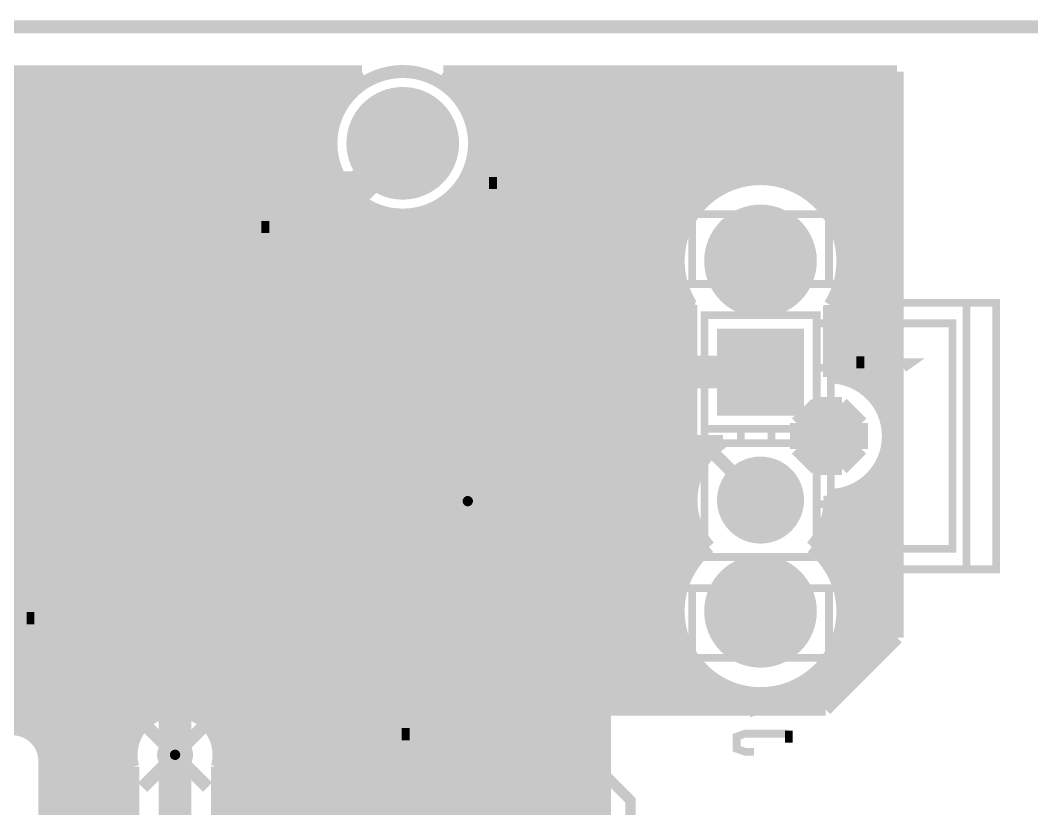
# Model space of a CAD drawing. Extents: x -20 to 155, y -91 to 215.
# Drawn here: x 125.25 to 145, y 199.73 to 215.13 of the extents above; entities that cross this region are included whole.
import ezdxf

# ---------------------------------------------------------------- set-up
doc = ezdxf.new("R2010")
doc.units = 0
doc.header["$MEASUREMENT"] = 0
doc.layers.get('0').update_dxf_attribs({"linetype": 'CONTINUOUS'})
for name, color, linetype in [('25-334-0_BOT', 7, 'CONTINUOUS'), ('25-334-0_DRD', 7, 'CONTINUOUS'), ('25-334-0_DRL', 2, 'CONTINUOUS'), ('25-334-0_IN1', 4, 'CONTINUOUS'), ('25-334-0_IN2', 3, 'CONTINUOUS'), ('25-334-0_SMB', 5, 'CONTINUOUS'), ('25-334-0_SMT', 10, 'CONTINUOUS'), ('25-334-0_SPT', 14, 'CONTINUOUS'), ('25-334-0_SSB', 9, 'CONTINUOUS'), ('25-334-0_SST', 12, 'CONTINUOUS'), ('25-334-0_TOP', 11, 'CONTINUOUS'), ('THRUHOLE_NPT', 8, 'CONTINUOUS'), ('THRUHOLE_TAP', 15, 'CONTINUOUS')]:
    doc.layers.add(name, color=color, linetype=linetype)

# ---------------------------------------------------------------- blocks, each defined once
blk = doc.blocks.new('ROUND_27')
at = {"const_width": 0.65024}
blk.add_lwpolyline([(-0.32512, 0, 1), (0.32512, 0, 1)], format="xyb", close=True, dxfattribs=at)
blk = doc.blocks.new('ROUND_28')
at = {"const_width": 1.09982}
blk.add_lwpolyline([(-0.54991, 0, 1), (0.54991, 0, 1)], format="xyb", close=True, dxfattribs=at)
blk = doc.blocks.new('SQUARE_29')
blk.add_solid([(0.84963, 0.84963), (0.84963, -0.84963), (-0.84963, 0.84963), (-0.84963, -0.84963)])
blk = doc.blocks.new('ROUND_30')
at = {"const_width": 0.84963}
blk.add_lwpolyline([(-0.424814, 0, 1), (0.424814, 0, 1)], format="xyb", close=True, dxfattribs=at)
blk = doc.blocks.new('ROUND_66')
at = {"const_width": 0.35052}
blk.add_lwpolyline([(-0.17526, 0, 1), (0.17526, 0, 1)], format="xyb", close=True, dxfattribs=at)
blk = doc.blocks.new('ROUND_69')
at = {"const_width": 0.35052}
blk.add_lwpolyline([(-0.17526, 0, 1), (0.17526, 0, 1)], format="xyb", close=True, dxfattribs=at)
blk = doc.blocks.new('ROUND_3')
at = {"const_width": 0.50038}
blk.add_lwpolyline([(-0.25019, 0, 1), (0.25019, 0, 1)], format="xyb", close=True, dxfattribs=at)
blk = doc.blocks.new('ROUND_34')
at = {"const_width": 0.8001}
blk.add_lwpolyline([(-0.40005, 0, 1), (0.40005, 0, 1)], format="xyb", close=True, dxfattribs=at)
blk = doc.blocks.new('ROUND_83')
at = {"const_width": 0.59944}
blk.add_lwpolyline([(-0.29972, 0, 1), (0.29972, 0, 1)], format="xyb", close=True, dxfattribs=at)
blk = doc.blocks.new('ROUND_87')
at = {"const_width": 0.10033}
blk.add_lwpolyline([(-0.050164, 0, 1), (0.050164, 0, 1)], format="xyb", close=True, dxfattribs=at)
blk = doc.blocks.new('RECTANGLE_5')
blk.add_solid([(0.4826, 0.4064), (0.4826, -0.4064), (-0.4826, 0.4064), (-0.4826, -0.4064)])
blk = doc.blocks.new('RECTANGLE_10')
blk.add_solid([(0.9017, 0.508), (0.9017, -0.508), (-0.9017, 0.508), (-0.9017, -0.508)])
blk = doc.blocks.new('RECTANGLE_47')
blk.add_solid([(0.29972, 0.65024), (0.29972, -0.65024), (-0.29972, 0.65024), (-0.29972, -0.65024)])
blk = doc.blocks.new('ROUND_75')
at = {"const_width": 0.10033}
blk.add_lwpolyline([(-0.050164, 0, 1), (0.050164, 0, 1)], format="xyb", close=True, dxfattribs=at)

msp = doc.modelspace()

# ---------------------------------------------------------------- linework, layer by layer
at = {"layer": '25-334-0_BOT'}
for points, const_width in [([(131.71678, 213.98484), (97.27184, 213.98484)], 0.254), ([(131.91744, 214.122), (97.409, 214.122)], 0.254), ([(125.2728, 214.122), (125.2728, 201.2696)], 0.254), ([(125.5014, 214.122), (125.5014, 201.14768)], 0.254), ([(125.73, 214.122), (125.73, 177.165)], 0.254), ([(125.9586, 214.122), (125.9586, 177.3936)], 0.254), ([(126.1872, 214.122), (126.1872, 177.6222)], 0.254), ([(126.4158, 214.122), (126.4158, 177.8508)], 0.254), ([(126.6444, 214.122), (126.6444, 178.0794)], 0.254), ([(126.873, 214.122), (126.873, 178.308)], 0.254), ([(127.1016, 214.122), (127.1016, 178.5366)], 0.254), ([(127.3302, 214.122), (127.3302, 178.7652)], 0.254), ([(127.5588, 214.122), (127.5588, 201.26706)], 0.254), ([(127.7874, 214.122), (127.7874, 201.49566)], 0.254), ([(128.016, 214.122), (128.016, 201.60488)], 0.254), ([(128.2446, 214.122), (128.2446, 201.64298)], 0.254), ([(128.4732, 214.122), (128.4732, 201.62012)], 0.254), ([(128.7018, 214.122), (128.7018, 201.52868)], 0.254), ([(128.9304, 214.122), (128.9304, 201.3331)], 0.254), ([(129.159, 214.122), (129.159, 197.76186)], 0.254), ([(129.3876, 214.122), (129.3876, 197.53326)], 0.254), ([(129.6162, 214.122), (129.6162, 197.30466)], 0.254), ([(129.8448, 214.122), (129.8448, 197.07606)], 0.254), ([(130.0734, 214.122), (130.0734, 196.84746)], 0.254), ([(130.302, 214.122), (130.302, 196.61886)], 0.254), ([(130.5306, 214.122), (130.5306, 196.39026)], 0.254), ([(130.7592, 214.122), (130.7592, 196.16166)], 0.254), ([(130.9878, 214.122), (130.9878, 195.93306)], 0.254), ([(131.2164, 214.122), (131.2164, 213.30666)], 0.254), ([(131.445, 214.122), (131.445, 213.71052)], 0.254), ([(131.6736, 214.122), (131.6736, 213.94928)], 0.254), ([(142.367, 214.122), (133.51002, 214.122)], 0.254), ([(142.367, 213.98484), (133.71322, 213.98484)], 0.254), ([(133.731, 214.122), (133.731, 213.9696)], 0.254), ([(133.9596, 214.122), (133.9596, 213.74354)], 0.254), ([(134.1882, 214.122), (134.1882, 213.36762)], 0.254), ([(134.4168, 214.122), (134.4168, 190.08852)], 0.254), ([(134.6454, 214.122), (134.6454, 190.10122)], 0.254), ([(134.874, 214.122), (134.874, 190.0809)], 0.254), ([(135.1026, 214.122), (135.1026, 190.02248)], 0.254), ([(135.3312, 214.122), (135.3312, 194.2592)], 0.254), ([(135.5598, 214.122), (135.5598, 194.4878)], 0.254), ([(135.7884, 214.122), (135.7884, 194.7164)], 0.254), ([(136.017, 214.122), (136.017, 194.945)], 0.254), ([(136.2456, 214.122), (136.2456, 195.1736)], 0.254), ([(136.4742, 214.122), (136.4742, 195.4022)], 0.254), ([(136.7028, 214.122), (136.7028, 201.676)], 0.254), ([(136.9314, 214.122), (136.9314, 201.676)], 0.254), ([(137.16, 214.122), (137.16, 201.676)], 0.254), ([(137.3886, 214.122), (137.3886, 201.676)], 0.254), ([(137.6172, 214.122), (137.6172, 201.676)], 0.254), ([(137.8458, 214.122), (137.8458, 201.676)], 0.254), ([(138.0744, 214.122), (138.0744, 201.676)], 0.254), ([(138.303, 214.122), (138.303, 211.2264)], 0.254), ([(138.5316, 214.122), (138.5316, 211.53374)], 0.254), ([(138.7602, 214.122), (138.7602, 211.7344)], 0.254), ([(138.9888, 214.122), (138.9888, 211.87156)], 0.254), ([(139.2174, 214.122), (139.2174, 211.963)], 0.254), ([(139.446, 214.122), (139.446, 212.01634)], 0.254), ([(139.6746, 214.122), (139.6746, 212.03666)], 0.254), ([(139.9032, 214.122), (139.9032, 212.02396)], 0.254), ([(140.1318, 214.122), (140.1318, 211.97824)], 0.254), ([(140.3604, 214.122), (140.3604, 211.89442)], 0.254), ([(140.589, 214.122), (140.589, 211.76996)], 0.254), ([(140.8176, 214.122), (140.8176, 211.58454)], 0.254), ([(141.0462, 214.122), (141.0462, 211.30768)], 0.254), ([(141.2748, 214.122), (141.2748, 210.75396)], 0.254), ([(141.5034, 214.122), (141.5034, 208.06918)], 0.254), ([(141.732, 214.122), (141.732, 207.9371)], 0.254), ([(141.9606, 214.122), (141.9606, 207.71104)], 0.254), ([(142.1892, 214.122), (142.1892, 207.14208)], 0.254), ([(142.367, 214.122), (142.367, 203.073)], 0.254), ([(131.48056, 213.75624), (97.04324, 213.75624)], 0.254), ([(142.367, 213.75624), (133.9469, 213.75624)], 0.254), ([(131.32054, 213.52764), (96.81464, 213.52764)], 0.254), ([(142.367, 213.52764), (134.10692, 213.52764)], 0.254), ([(131.21386, 213.29904), (96.58604, 213.29904)], 0.254), ([(142.367, 213.29904), (134.21614, 213.29904)], 0.254), ([(131.14528, 213.07044), (96.35744, 213.07044)], 0.254), ([(142.367, 213.07044), (134.28472, 213.07044)], 0.254), ([(131.11226, 212.84184), (96.12884, 212.84184)], 0.254), ([(142.367, 212.84184), (134.31774, 212.84184)], 0.254), ([(131.10972, 212.61324), (95.90024, 212.61324)], 0.254), ([(142.367, 212.61324), (134.31774, 212.61324)], 0.254), ([(131.14274, 212.38464), (95.758, 212.38464)], 0.254), ([(142.367, 212.38464), (134.28726, 212.38464)], 0.254), ([(131.21132, 212.15604), (95.758, 212.15604)], 0.254), ([(131.2164, 212.14334), (131.2164, 195.70446)], 0.254), ([(134.1882, 212.07984), (134.1882, 190.04026)], 0.254), ([(142.367, 212.15604), (134.21868, 212.15604)], 0.254), ([(131.318, 211.92744), (95.758, 211.92744)], 0.254), ([(139.1158, 211.92744), (134.112, 211.92744)], 0.254), ([(142.367, 211.92744), (140.2842, 211.92744)], 0.254), ([(131.47548, 211.69884), (116.37772, 211.69884)], 0.254), ([(131.445, 211.73948), (131.445, 195.47586)], 0.254), ([(138.71194, 211.69884), (133.95198, 211.69884)], 0.254), ([(133.9596, 211.70646), (133.9596, 189.95136)], 0.254), ([(142.367, 211.69884), (140.68552, 211.69884)], 0.254), ([(131.70916, 211.47024), (117.02288, 211.47024)], 0.254), ([(131.6736, 211.50072), (131.6736, 195.24726)], 0.254), ([(138.47318, 211.47024), (133.72084, 211.47024)], 0.254), ([(133.731, 211.47786), (133.731, 189.81166)], 0.254), ([(142.367, 211.47024), (140.92428, 211.47024)], 0.254), ([(132.0927, 211.24164), (117.30228, 211.24164)], 0.254), ([(131.9022, 211.33816), (131.9022, 195.01866)], 0.254), ([(132.1308, 211.2264), (132.1308, 194.79006)], 0.254), ([(133.2738, 211.21624), (133.2738, 189.51702)], 0.254), ([(138.31316, 211.24164), (133.33476, 211.24164)], 0.254), ([(133.5024, 211.32292), (133.5024, 189.60592)], 0.254), ([(142.367, 211.24164), (141.08684, 211.24164)], 0.254), ([(138.2014, 211.01304), (117.48262, 211.01304)], 0.254), ([(132.3594, 211.15782), (132.3594, 194.56146)], 0.254), ([(132.588, 211.12226), (132.588, 194.33286)], 0.254), ([(132.8166, 211.11972), (132.8166, 194.04838)], 0.254), ([(133.0452, 211.1502), (133.0452, 189.75324)], 0.254), ([(142.367, 211.01304), (141.1986, 211.01304)], 0.254), ([(138.13028, 210.78444), (117.60454, 210.78444)], 0.254), ([(142.367, 210.78444), (141.26718, 210.78444)], 0.254), ([(138.09726, 210.55584), (117.68328, 210.55584)], 0.254), ([(142.367, 210.55584), (141.30274, 210.55584)], 0.254), ([(138.09472, 210.32724), (117.72138, 210.32724)], 0.254), ([(142.367, 210.32724), (141.30528, 210.32724)], 0.254), ([(138.1252, 210.09864), (117.72646, 210.09864)], 0.254), ([(142.367, 210.09864), (141.27226, 210.09864)], 0.254), ([(141.2748, 210.10626), (141.2748, 208.14284)], 0.254), ([(138.19124, 209.87004), (117.69598, 209.87004)], 0.254), ([(142.367, 209.87004), (141.20622, 209.87004)], 0.254), ([(138.29792, 209.64144), (117.6274, 209.64144)], 0.254), ([(138.303, 209.63382), (138.303, 204.38618)], 0.254), ([(142.367, 209.64144), (141.10208, 209.64144)], 0.254), ([(138.3411, 209.41284), (117.51818, 209.41284)], 0.254), ([(138.3411, 209.56778), (138.3411, 206.90078)], 0.254), ([(141.0462, 209.55), (141.0462, 208.1657)], 0.254), ([(141.0589, 209.56778), (141.0589, 208.1657)], 0.254), ([(142.367, 209.41284), (141.0589, 209.41284)], 0.254), ([(138.3411, 209.18424), (117.35308, 209.18424)], 0.254), ([(142.367, 209.18424), (141.0589, 209.18424)], 0.254), ([(138.3411, 208.95564), (117.1067, 208.95564)], 0.254), ([(142.367, 208.95564), (141.0589, 208.95564)], 0.254), ([(138.3411, 208.72704), (117.27688, 208.72704)], 0.254), ([(142.367, 208.72704), (141.0589, 208.72704)], 0.254), ([(138.3411, 208.49844), (117.46738, 208.49844)], 0.254), ([(142.367, 208.49844), (141.0589, 208.49844)], 0.254), ([(138.3411, 208.26984), (117.59438, 208.26984)], 0.254), ([(142.367, 208.26984), (141.0589, 208.26984)], 0.254), ([(138.3411, 208.04124), (117.67566, 208.04124)], 0.254), ([(142.367, 208.04124), (141.56436, 208.04124)], 0.254), ([(138.3411, 207.81264), (117.71884, 207.81264)], 0.254), ([(142.367, 207.81264), (141.8717, 207.81264)], 0.254), ([(138.3411, 207.58404), (117.72646, 207.58404)], 0.254), ([(142.367, 207.58404), (142.04442, 207.58404)], 0.254), ([(138.3411, 207.35544), (117.70106, 207.35544)], 0.254), ([(142.367, 207.35544), (142.14348, 207.35544)], 0.254), ([(138.3411, 207.12684), (117.63756, 207.12684)], 0.254), ([(142.367, 207.12684), (142.1892, 207.12684)], 0.254), ([(138.96086, 206.89824), (117.53342, 206.89824)], 0.254), ([(138.96594, 206.90078), (138.3411, 206.90078)], 0.254), ([(138.5316, 206.90078), (138.5316, 206.4512)], 0.254), ([(138.7602, 206.90078), (138.7602, 206.73822)], 0.254), ([(142.1892, 206.87792), (142.1892, 202.8952)], 0.254), ([(142.367, 206.89824), (142.19174, 206.89824)], 0.254), ([(138.69162, 206.66964), (117.37594, 206.66964)], 0.254), ([(138.73988, 206.72044), (139.7, 205.76032)], 0.254), ([(142.367, 206.66964), (142.14602, 206.66964)], 0.254), ([(138.52398, 206.44104), (117.71376, 206.44104)], 0.254), ([(142.367, 206.44104), (142.04696, 206.44104)], 0.254), ([(141.9606, 206.30896), (141.9606, 202.6666)], 0.254), ([(138.41984, 206.21244), (117.71376, 206.21244)], 0.254), ([(141.732, 206.0829), (141.732, 202.438)], 0.254), ([(142.367, 206.21244), (141.87678, 206.21244)], 0.254), ([(138.36142, 205.98384), (117.71376, 205.98384)], 0.254), ([(141.0589, 205.76032), (141.05128, 205.85176)], 0.254), ([(141.2748, 205.87716), (141.2748, 203.91374)], 0.254), ([(141.5034, 205.94828), (141.5034, 202.2094)], 0.254), ([(142.367, 205.98384), (141.57452, 205.98384)], 0.254), ([(138.3411, 205.75524), (117.71376, 205.75524)], 0.254), ([(142.367, 205.75524), (141.05636, 205.75524)], 0.254), ([(138.36142, 205.52664), (117.71376, 205.52664)], 0.254), ([(142.367, 205.52664), (141.03858, 205.52664)], 0.254), ([(141.0462, 205.57998), (141.0462, 204.46746)], 0.254), ([(138.42238, 205.29804), (117.71376, 205.29804)], 0.254), ([(142.367, 205.29804), (140.97762, 205.29804)], 0.254), ([(138.52906, 205.06944), (117.71376, 205.06944)], 0.254), ([(138.5316, 205.0669), (138.5316, 204.69352)], 0.254), ([(142.367, 205.06944), (140.8684, 205.06944)], 0.254), ([(140.8176, 204.98816), (140.8176, 204.74432)], 0.254), ([(138.68908, 204.84084), (117.71376, 204.84084)], 0.254), ([(142.367, 204.84084), (140.70838, 204.84084)], 0.254), ([(138.45794, 204.61224), (121.41708, 204.61224)], 0.254), ([(142.367, 204.61224), (140.93952, 204.61224)], 0.254), ([(138.30046, 204.38364), (121.73712, 204.38364)], 0.254), ([(142.367, 204.38364), (141.097, 204.38364)], 0.254), ([(138.19378, 204.15504), (121.94286, 204.15504)], 0.254), ([(142.367, 204.15504), (141.20368, 204.15504)], 0.254), ([(138.12774, 203.92644), (122.08256, 203.92644)], 0.254), ([(142.367, 203.92644), (141.27226, 203.92644)], 0.254), ([(138.09472, 203.69784), (122.17908, 203.69784)], 0.254), ([(142.367, 203.69784), (141.30274, 203.69784)], 0.254), ([(138.09726, 203.46924), (122.23496, 203.46924)], 0.254), ([(142.367, 203.46924), (141.30274, 203.46924)], 0.254), ([(138.13028, 203.24064), (122.25782, 203.24064)], 0.254), ([(142.367, 203.24064), (141.26972, 203.24064)], 0.254), ([(141.2748, 203.26604), (141.2748, 201.9808)], 0.254), ([(138.19886, 203.01204), (122.24766, 203.01204)], 0.254), ([(142.367, 203.073), (140.97, 201.676)], 0.254), ([(142.30604, 203.01204), (141.20114, 203.01204)], 0.254), ([(138.30808, 202.78344), (122.20194, 202.78344)], 0.254), ([(138.303, 202.7936), (138.303, 201.676)], 0.254), ([(141.0462, 202.70978), (141.0462, 201.7522)], 0.254), ([(142.07744, 202.78344), (141.09192, 202.78344)], 0.254), ([(138.4681, 202.55484), (122.1232, 202.55484)], 0.254), ([(141.84884, 202.55484), (140.92936, 202.55484)], 0.254), ([(138.70432, 202.32624), (121.99874, 202.32624)], 0.254), ([(138.5316, 202.48372), (138.5316, 201.676)], 0.254), ([(141.62024, 202.32624), (140.69568, 202.32624)], 0.254), ([(140.8176, 202.43292), (140.8176, 201.676)], 0.254), ([(139.10056, 202.09764), (121.82094, 202.09764)], 0.254), ([(138.7602, 202.2856), (138.7602, 201.676)], 0.254), ([(138.9888, 202.1459), (138.9888, 201.676)], 0.254), ([(141.39164, 202.09764), (140.29944, 202.09764)], 0.254), ([(140.3604, 202.12304), (140.3604, 201.676)], 0.254), ([(140.589, 202.25004), (140.589, 201.676)], 0.254), ([(139.2174, 202.05446), (139.2174, 201.676)], 0.254), ([(139.446, 202.00112), (139.446, 201.676)], 0.254), ([(139.6746, 201.9808), (139.6746, 201.676)], 0.254), ([(139.9032, 201.9935), (139.9032, 201.676)], 0.254), ([(140.1318, 202.03922), (140.1318, 201.676)], 0.254), ([(141.16304, 201.86904), (121.5517, 201.86904)], 0.254), ([(128.18618, 201.64044), (121.04116, 201.64044)], 0.254), ([(136.652, 201.64044), (128.35128, 201.64044)], 0.254), ([(136.652, 201.676), (136.652, 195.58)], 0.254), ([(140.97, 201.676), (136.652, 201.676)], 0.254), ([(127.68326, 201.41184), (103.54818, 201.41184)], 0.254), ([(136.652, 201.41184), (128.85674, 201.41184)], 0.254), ([(127.508, 201.18324), (125.45314, 201.18324)], 0.254), ([(136.652, 201.18324), (129.02946, 201.18324)], 0.254), ([(127.42926, 200.95464), (125.65634, 200.95464)], 0.254), ([(128.27, 200.787), (128.27, 197.485), (132.08, 193.675), (132.08, 188.595)], 0.635), ([(136.652, 200.95464), (129.11074, 200.95464)], 0.254), ([(127.41402, 200.72604), (125.72492, 200.72604)], 0.254), ([(136.652, 200.72604), (129.12598, 200.72604)], 0.254), ([(125.73, 200.66), (125.73, 191.77)], 0.254), ([(127.4445, 200.55332), (127.4445, 197.485)], 0.254), ([(129.0955, 200.55332), (129.0955, 197.82536)], 0.254), ([(127.4445, 200.49744), (125.73, 200.49744)], 0.254), ([(136.652, 200.49744), (129.0955, 200.49744)], 0.254), ([(127.4445, 200.26884), (125.73, 200.26884)], 0.254), ([(136.652, 200.26884), (129.0955, 200.26884)], 0.254), ([(127.4445, 200.04024), (125.73, 200.04024)], 0.254), ([(136.652, 200.04024), (129.0955, 200.04024)], 0.254), ([(127.4445, 199.81164), (125.73, 199.81164)], 0.254), ([(136.652, 199.81164), (129.0955, 199.81164)], 0.254)]:
    msp.add_lwpolyline(points, dxfattribs=dict(at, const_width=const_width))
at = {"layer": '25-334-0_BOT', "const_width": 0.254}
for points in [[(131.91744, 214.122, 0.2692478), (131.10718, 212.725)], [(134.32282, 212.725, 0.2696158), (133.51002, 214.122)], [(131.10718, 212.725, 0.4142136), (132.715, 211.11718)], [(132.715, 211.11718, 0.4142136), (134.32282, 212.725)], [(139.7, 212.03666, 0.4142136), (138.09218, 210.42884)], [(141.30782, 210.42884, 0.4142136), (139.7, 212.03666)], [(138.09218, 210.42884, 0.1421437), (138.34187, 209.56827)], [(141.0589, 209.56778, 0.1421438), (141.30874, 210.42884)], [(142.19682, 207.01, 0.4090739), (141.0589, 208.1657)], [(138.96594, 206.90078, 0.255048), (138.34372, 205.76032)], [(141.05382, 205.85176, 0.4103655), (142.19682, 207.01)], [(138.3411, 205.76032, 0.1865745), (138.69449, 204.84622)], [(140.7033, 204.84592, 0.1869002), (141.05747, 205.76032)], [(138.6967, 204.84592, 0.2281621), (138.09146, 203.58862)], [(141.30782, 203.58862, 0.2281621), (140.70285, 204.84535)], [(138.09218, 203.58862, 0.4142136), (139.7, 201.9808)], [(139.7, 201.9808, 0.4142136), (141.30782, 203.58862)], [(128.27, 201.64552, 0.4142136), (127.41148, 200.787)], [(129.12852, 200.787, 0.4142136), (128.27, 201.64552)], [(125.73, 200.66, 0.4142136), (125.095, 201.295)], [(127.41148, 200.787, 0.0690747), (127.44394, 200.55316)], [(129.0955, 200.55332, 0.0690745), (129.12794, 200.787)]]:
    msp.add_lwpolyline(points, format="xyb", dxfattribs=at)
at = {"layer": '25-334-0_DRD', "const_width": 0.254}
for points in [[(-15.99946, -4.99872), (155.00096, -4.99872), (155.00096, 215.00084), (-4.99872, 215.00084), (-4.99872, 189.35954), (-15.99946, 189.35954), (-15.99946, -4.99872)], [(132.715, 213.36), (132.08, 212.725)], [(133.35, 212.725), (132.715, 213.36)], [(132.08, 212.725), (132.715, 212.09)], [(132.715, 212.09), (133.35, 212.725)], [(139.446, 211.06384), (139.065, 210.68284)], [(139.954, 211.06384), (139.446, 211.06384)], [(140.335, 210.68284), (139.954, 211.06384)], [(139.446, 210.80984), (139.446, 210.68284)], [(139.573, 210.80984), (139.446, 210.80984)], [(139.573, 210.68284), (139.573, 210.80984)], [(139.827, 210.80984), (139.827, 210.68284)], [(139.954, 210.80984), (139.827, 210.80984)], [(139.954, 210.68284), (139.954, 210.80984)], [(139.065, 210.68284), (139.065, 210.17484)], [(139.446, 210.68284), (139.573, 210.68284)], [(139.827, 210.68284), (139.954, 210.68284)], [(140.335, 210.17484), (140.335, 210.68284)], [(139.573, 210.04784), (139.319, 210.30184)], [(140.081, 210.30184), (139.827, 210.04784)], [(139.065, 210.17484), (139.446, 209.79384)], [(139.827, 210.04784), (139.573, 210.04784)], [(139.954, 209.79384), (140.335, 210.17484)], [(139.446, 209.79384), (139.954, 209.79384)], [(139.7, 208.89468), (139.7, 207.62468)], [(140.335, 208.25968), (139.065, 208.25968)], [(140.78458, 207.645), (140.40358, 207.264)], [(141.29258, 207.645), (140.78458, 207.645)], [(141.67358, 207.264), (141.29258, 207.645)], [(140.40358, 207.264), (140.40358, 206.756)], [(141.67358, 206.756), (141.67358, 207.264)], [(140.40358, 206.756), (140.78458, 206.375)], [(141.29258, 206.375), (141.67358, 206.756)], [(134.62, 206.375), (133.35, 205.105)], [(134.62, 205.105), (133.35, 206.375)], [(134.62, 206.375), (133.35, 205.105)], [(134.62, 205.105), (133.35, 206.375)], [(134.62, 206.375), (133.35, 205.105)], [(134.62, 205.105), (133.35, 206.375)], [(139.7, 206.39532), (139.7, 205.12532)], [(140.78458, 206.375), (141.29258, 206.375)], [(140.335, 205.76032), (139.065, 205.76032)], [(139.446, 204.22362), (139.065, 203.84262)], [(139.954, 204.22362), (139.446, 204.22362)], [(140.335, 203.84262), (139.954, 204.22362)], [(139.446, 203.96962), (139.446, 203.84262)], [(139.573, 203.96962), (139.446, 203.96962)], [(139.573, 203.84262), (139.573, 203.96962)], [(139.827, 203.96962), (139.827, 203.84262)], [(139.954, 203.96962), (139.827, 203.96962)], [(139.954, 203.84262), (139.954, 203.96962)], [(139.065, 203.84262), (139.065, 203.33462)], [(139.446, 203.84262), (139.573, 203.84262)], [(139.827, 203.84262), (139.954, 203.84262)], [(140.335, 203.33462), (140.335, 203.84262)], [(139.065, 203.33462), (139.446, 202.95362)], [(139.573, 203.20762), (139.319, 203.46162)], [(140.081, 203.46162), (139.827, 203.20762)], [(139.954, 202.95362), (140.335, 203.33462)], [(139.827, 203.20762), (139.573, 203.20762)], [(139.446, 202.95362), (139.954, 202.95362)], [(128.905, 201.422), (127.635, 200.152)], [(128.905, 200.152), (127.635, 201.422)]]:
    msp.add_lwpolyline(points, dxfattribs=at)
at = {"layer": '25-334-0_DRL', "const_width": 0.254}
msp.add_lwpolyline([(-15.99946, -4.99872), (155.00096, -4.99872), (155.00096, 215.00084), (-4.99872, 215.00084), (-4.99872, 189.35954), (-15.99946, 189.35954), (-15.99946, -4.99872)], dxfattribs=at)
at = {"layer": '25-334-0_SSB', "const_width": 0.1524}
for points in [[(138.36396, 209.97926), (138.36396, 211.3407), (141.03604, 211.3407), (141.4399, 211.3407), (141.4399, 209.97926), (137.9601, 209.97926), (137.9601, 211.3407), (138.36396, 211.3407)], [(141.03604, 209.97926), (141.03604, 211.3407)], [(137.9601, 209.97926), (137.9601, 204.04074)], [(142.26032, 209.61096), (141.4399, 209.61096), (141.4399, 209.97926)], [(138.36396, 204.04074), (138.36396, 202.6793), (137.9601, 202.6793), (137.9601, 204.04074), (141.4399, 204.04074), (141.4399, 204.40904), (142.26032, 204.40904), (142.26032, 204.81036), (143.44904, 204.81036), (143.44904, 209.20964), (142.26032, 209.20964), (142.26032, 209.61096), (143.72082, 209.61096), (143.72082, 204.40904), (142.26032, 204.40904)], [(143.72082, 204.40904), (144.29994, 204.40904), (144.29994, 209.61096), (143.72082, 209.61096)], [(142.26032, 209.20964), (140.79474, 209.20964), (140.79474, 209.36966), (138.60526, 209.36966), (138.60526, 204.65034), (140.79474, 204.65034), (140.79474, 204.81036), (140.79474, 205.67904), (140.79474, 206.8703), (139.9159, 206.8703), (139.31392, 206.8703), (139.31392, 207.1497), (139.9159, 207.1497), (139.9159, 206.8703)], [(140.79474, 209.20964), (140.79474, 208.34096), (140.79474, 207.1497), (139.9159, 207.1497)], [(140.0175, 208.57718), (140.0175, 207.94218), (139.3825, 207.94218), (139.53236, 208.09204), (139.53236, 208.42732), (139.3825, 208.57718), (140.0175, 208.57718), (139.86764, 208.42732), (139.53236, 208.42732)], [(139.3825, 207.94218), (139.3825, 208.57718)], [(141.64818, 208.56702), (141.64818, 208.3308)], [(140.0175, 207.94218), (139.86764, 208.09204), (139.86764, 208.42732)], [(140.79474, 205.67904), (141.07414, 205.67904), (141.07414, 208.34096), (140.79474, 208.34096)], [(141.64818, 208.45018), (142.66418, 208.45018), (142.494, 208.3308)], [(139.86764, 208.09204), (139.53236, 208.09204)], [(139.31392, 207.1497), (138.60526, 207.1497)], [(139.31392, 206.8703), (138.60526, 206.8703)], [(139.86764, 205.59268), (140.0175, 205.44282), (140.0175, 206.07782), (139.86764, 205.92796), (139.86764, 205.59268), (139.53236, 205.59268), (139.3825, 205.44282), (139.3825, 206.07782), (139.53236, 205.92796), (139.53236, 205.59268)], [(139.3825, 206.07782), (140.0175, 206.07782)], [(139.86764, 205.92796), (139.53236, 205.92796)], [(139.3825, 205.44282), (140.0175, 205.44282)], [(142.26032, 204.81036), (140.79474, 204.81036)], [(141.03604, 204.04074), (141.03604, 202.6793), (141.4399, 202.6793), (141.4399, 204.04074)], [(141.03604, 202.6793), (138.36396, 202.6793)], [(139.573, 202.10018), (139.573, 201.6252), (140.25118, 201.86142), (140.25118, 201.9808), (139.23518, 201.9808)], [(139.573, 200.84542), (139.40282, 200.84542), (139.23518, 200.90638), (139.23518, 201.1426), (139.40282, 201.20102), (140.25118, 201.20102)], [(140.25118, 201.26198), (140.25118, 201.02322)]]:
    msp.add_lwpolyline(points, dxfattribs=at)
at = {"layer": '25-334-0_SST'}
for points, const_width in [([(132.715, 214.12708, 0.4142136), (131.31292, 212.725)], 0.254), ([(134.11708, 212.725, 0.4142136), (132.715, 214.12708)], 0.254), ([(131.31292, 212.725, 0.4142136), (132.715, 211.32292)], 0.254), ([(132.715, 211.32292, 0.4142136), (134.11708, 212.725)], 0.254), ([(131.0894, 206.42326, 0.4142136), (130.9116, 206.24546)], 0.1524), ([(131.26974, 206.24546, 0.4142136), (131.0894, 206.4258)], 0.1524), ([(130.90906, 206.24546, 0.4142136), (131.0894, 206.06512)], 0.1524), ([(131.0894, 206.06512, 0.4142136), (131.26974, 206.24546)], 0.1524)]:
    msp.add_lwpolyline(points, format="xyb", dxfattribs=dict(at, const_width=const_width))
at = {"layer": '25-334-0_SST', "const_width": 0.1524}
for points in [[(135.49376, 213.38794), (135.49376, 213.86292)], [(134.47776, 213.6267), (135.49376, 213.6267)], [(134.98576, 213.02472), (134.98576, 212.66912), (135.15594, 212.54974), (135.32612, 212.54974), (135.49376, 212.66912), (135.49376, 213.02472), (134.47776, 213.02472)], [(129.667, 207.518), (126.873, 207.518), (126.873, 212.852), (129.667, 212.852), (129.667, 207.518)], [(130.54076, 212.1662), (130.54076, 211.8106), (130.71094, 211.69122), (130.88112, 211.69122), (131.04876, 211.8106), (131.04876, 212.1662), (130.03276, 212.1662)], [(134.47776, 211.83092), (134.47776, 212.06714)], [(134.47776, 211.9503), (135.49376, 211.9503), (135.32612, 212.06714)], [(130.54076, 211.86902), (130.03276, 211.69122)], [(130.03276, 210.9724), (130.03276, 211.20862)], [(130.03276, 211.08924), (131.04876, 211.08924), (130.88112, 211.20862)], [(122.682, 205.74), (125.349, 205.74), (125.349, 210.82), (122.301, 210.82), (122.301, 205.74), (122.682, 205.74)], [(130.20294, 210.60664), (130.03276, 210.4898), (130.03276, 210.25104), (130.20294, 210.1342), (130.37312, 210.1342), (130.71094, 210.37042), (131.04876, 210.1342), (131.04876, 210.60664)], [(130.81254, 205.30566), (130.91414, 205.20406), (134.81304, 205.20406), (134.81304, 208.80832), (130.61696, 208.80832), (130.61696, 205.5114), (130.81254, 205.30566)], [(136.48944, 207.18526), (135.64362, 207.18526), (135.47344, 207.24622), (135.47344, 207.60182), (135.64362, 207.66024), (136.48944, 207.66024)], [(126.873, 207.137), (129.667, 207.137), (129.667, 201.803), (126.873, 201.803), (126.873, 207.137)], [(135.47344, 206.70266), (136.48944, 206.34706), (136.48944, 206.82204)], [(131.25958, 206.30388), (130.91922, 206.30388)], [(131.01066, 206.40548), (131.01066, 206.0829)], [(131.14782, 206.4131), (131.14782, 206.07528)], [(131.25196, 206.16672), (130.92684, 206.16672)], [(134.71398, 205.81112), (130.61696, 205.81112)], [(125.95606, 204.53096), (125.95606, 204.17536), (126.1237, 204.05598), (126.29388, 204.05598), (126.46406, 204.17536), (126.46406, 204.53096), (125.44806, 204.53096)], [(125.95606, 204.23378), (125.44806, 204.05598)], [(125.44806, 203.33716), (125.44806, 203.57338)], [(125.44806, 203.454), (126.46406, 203.454), (126.29388, 203.57338)], [(125.44806, 202.49896), (125.44806, 202.9714), (126.1237, 202.49896), (126.29388, 202.49896), (126.46406, 202.55738), (126.46406, 202.91298), (126.29388, 202.9714)], [(132.2705, 199.8345), (132.2705, 202.7555), (130.6322, 202.7555), (130.6322, 199.8345), (132.2705, 199.8345)], [(133.28142, 202.26528), (133.28142, 201.90968), (133.44906, 201.7903), (133.61924, 201.7903), (133.78942, 201.90968), (133.78942, 202.26528), (132.77342, 202.26528)], [(133.28142, 201.9681), (132.77342, 201.7903)], [(132.77342, 201.07148), (132.77342, 201.3077)], [(132.77342, 201.19086), (133.78942, 201.19086), (133.61924, 201.3077)], [(132.94106, 200.70826), (132.77342, 200.6473), (132.77342, 200.2917), (132.94106, 200.23328), (133.28142, 200.23328), (133.44906, 200.35266), (133.44906, 200.70826), (133.78942, 200.70826), (133.78942, 200.23328)]]:
    msp.add_lwpolyline(points, dxfattribs=at)
at = {"layer": '25-334-0_TOP'}
for points, const_width in [([(128.27, 211.8614), (128.27, 211.963), (126.746, 213.487), (110.109, 213.487), (108.585, 211.963), (108.585, 211.8614)], 0.635), ([(132.715, 212.725), (131.8514, 211.8614), (128.27, 211.8614)], 0.635), ([(123.825, 209.931), (125.095, 209.931), (126.238, 208.788), (126.238, 202.819), (123.825, 200.406), (123.317, 200.406), (123.8758, 200.406), (126.2634, 202.7936), (128.27, 202.7936)], 0.635), ([(131.445, 209.80908), (129.57048, 209.80908), (128.27, 208.5086)], 0.635), ([(139.7, 208.25968), (136.41832, 208.25968), (134.86892, 209.80908), (133.985, 209.80908)], 0.635), ([(128.27, 208.5086), (128.27, 206.1464)], 0.635), ([(133.985, 205.74), (133.985, 204.21092)], 0.635), ([(133.985, 205.74), (133.985, 204.21092), (133.985, 205.74)], 0.635), ([(131.445, 204.21092), (131.445, 202.0062)], 0.635), ([(128.27, 202.7936), (128.27, 200.787)], 0.635), ([(89.11082, 145.39468), (89.11082, 155.78582), (123.952, 190.627), (128.651, 190.627), (129.159, 191.135), (129.159, 194.437), (130.048, 195.326), (136.525, 195.326), (137.16, 195.961), (137.16, 199.898), (136.4742, 200.5838), (131.445, 200.5838)], 0.2032)]:
    msp.add_lwpolyline(points, dxfattribs=dict(at, const_width=const_width))

# ---------------------------------------------------------------- block references
at = {"layer": '25-334-0_BOT'}
for name, p in [('ROUND_28', (132.715, 212.725)), ('ROUND_28', (139.7, 210.42884)), ('SQUARE_29', (139.7, 208.25968)), ('ROUND_27', (141.03858, 207.01)), ('ROUND_30', (139.7, 205.76032)), ('ROUND_69', (133.985, 205.74)), ('ROUND_28', (139.7, 203.58862)), ('ROUND_66', (128.27, 200.787))]:
    msp.add_blockref(name, p, dxfattribs=at)
at = {"layer": '25-334-0_DRL'}
for name, p in [('ROUND_3', (132.715, 212.725)), ('ROUND_34', (139.7, 210.42884)), ('ROUND_83', (139.7, 208.25968)), ('ROUND_27', (141.03858, 207.01)), ('ROUND_83', (139.7, 205.76032)), ('ROUND_87', (133.985, 205.74)), ('ROUND_34', (139.7, 203.58862)), ('ROUND_87', (128.27, 200.787))]:
    msp.add_blockref(name, p, dxfattribs=at)
at = {"layer": '25-334-0_IN1'}
for name, p in [('ROUND_28', (132.715, 212.725)), ('ROUND_28', (139.7, 210.42884)), ('SQUARE_29', (139.7, 208.25968)), ('ROUND_27', (141.03858, 207.01)), ('ROUND_30', (139.7, 205.76032)), ('ROUND_69', (133.985, 205.74)), ('ROUND_28', (139.7, 203.58862)), ('ROUND_66', (128.27, 200.787))]:
    msp.add_blockref(name, p, dxfattribs=at)
at = {"layer": '25-334-0_IN2'}
for name, p in [('ROUND_28', (132.715, 212.725)), ('ROUND_28', (139.7, 210.42884)), ('SQUARE_29', (139.7, 208.25968)), ('ROUND_27', (141.03858, 207.01)), ('ROUND_30', (139.7, 205.76032)), ('ROUND_69', (133.985, 205.74)), ('ROUND_28', (139.7, 203.58862)), ('ROUND_66', (128.27, 200.787))]:
    msp.add_blockref(name, p, dxfattribs=at)
at = {"layer": '25-334-0_SMB'}
for name, p in [('ROUND_28', (132.715, 212.725)), ('ROUND_28', (139.7, 210.42884)), ('SQUARE_29', (139.7, 208.25968)), ('ROUND_30', (139.7, 205.76032)), ('ROUND_28', (139.7, 203.58862))]:
    msp.add_blockref(name, p, dxfattribs=at)
at = {"layer": '25-334-0_SMT'}
for name, p in [('ROUND_28', (132.715, 212.725)), ('RECTANGLE_10', (128.27, 211.8614)), ('ROUND_28', (139.7, 210.42884)), ('RECTANGLE_47', (131.445, 209.80908)), ('RECTANGLE_47', (133.985, 209.80908)), ('RECTANGLE_10', (128.27, 208.5086)), ('SQUARE_29', (139.7, 208.25968)), ('RECTANGLE_10', (128.27, 206.1464)), ('ROUND_30', (139.7, 205.76032)), ('RECTANGLE_47', (131.445, 204.21092)), ('RECTANGLE_47', (133.985, 204.21092)), ('ROUND_28', (139.7, 203.58862)), ('RECTANGLE_10', (128.27, 202.7936)), ('RECTANGLE_5', (131.445, 202.0062)), ('RECTANGLE_5', (131.445, 200.5838))]:
    msp.add_blockref(name, p, dxfattribs=at)
at = {"layer": '25-334-0_SPT'}
for name, p in [('RECTANGLE_10', (128.27, 211.8614)), ('RECTANGLE_47', (131.445, 209.80908)), ('RECTANGLE_47', (133.985, 209.80908)), ('RECTANGLE_10', (128.27, 208.5086)), ('RECTANGLE_10', (128.27, 206.1464)), ('RECTANGLE_47', (131.445, 204.21092)), ('RECTANGLE_47', (133.985, 204.21092)), ('RECTANGLE_10', (128.27, 202.7936)), ('RECTANGLE_5', (131.445, 202.0062)), ('RECTANGLE_5', (131.445, 200.5838))]:
    msp.add_blockref(name, p, dxfattribs=at)
at = {"layer": '25-334-0_TOP'}
for name, p in [('ROUND_28', (132.715, 212.725)), ('RECTANGLE_10', (128.27, 211.8614)), ('ROUND_28', (139.7, 210.42884)), ('RECTANGLE_47', (131.445, 209.80908)), ('RECTANGLE_47', (133.985, 209.80908)), ('RECTANGLE_10', (128.27, 208.5086)), ('SQUARE_29', (139.7, 208.25968)), ('ROUND_27', (141.03858, 207.01)), ('RECTANGLE_10', (128.27, 206.1464)), ('ROUND_30', (139.7, 205.76032)), ('ROUND_66', (133.985, 205.74)), ('RECTANGLE_47', (131.445, 204.21092)), ('RECTANGLE_47', (133.985, 204.21092)), ('ROUND_28', (139.7, 203.58862)), ('RECTANGLE_10', (128.27, 202.7936)), ('RECTANGLE_5', (131.445, 202.0062)), ('ROUND_66', (128.27, 200.787)), ('RECTANGLE_5', (131.445, 200.5838))]:
    msp.add_blockref(name, p, dxfattribs=at)
at = {"layer": 'THRUHOLE_NPT'}
msp.add_blockref('ROUND_27', (141.03858, 207.01), dxfattribs=at)
at = {"layer": 'THRUHOLE_TAP'}
for name, p in [('ROUND_3', (132.715, 212.725)), ('ROUND_34', (139.7, 210.42884)), ('ROUND_83', (139.7, 208.25968)), ('ROUND_83', (139.7, 205.76032)), ('ROUND_75', (133.985, 205.74)), ('ROUND_34', (139.7, 203.58862)), ('ROUND_75', (128.27, 200.787))]:
    msp.add_blockref(name, p, dxfattribs=at)

doc.saveas('drawing.dxf')
